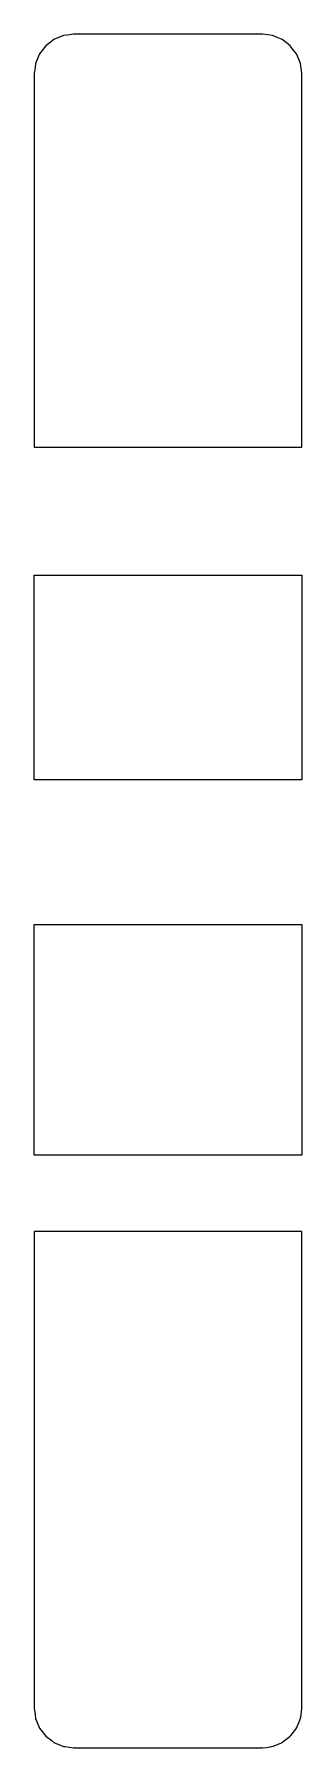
# Model space of a CAD drawing. Header units: metres. Extents: x 2.4 to 16, y -16 to 71.
import ezdxf

# ---------------------------------------------------------------- set-up
doc = ezdxf.new("R2010")
doc.units = ezdxf.units.M

msp = doc.modelspace()

# ---------------------------------------------------------------- linework, layer by layer
for p, q in [((3.235, 70.605), (2.986, 70.414)), ((3.4, 70.732), (3.235, 70.605)), ((3.69, 70.852), (3.4, 70.732)), ((3.882, 70.932), (3.69, 70.852)), ((4.089, 70.959), (3.882, 70.932)), ((4.4, 71), (4.089, 70.959)), ((10.414, 71), (4.4, 71)), ((13.301, 71), (10.414, 71)), ((14, 71), (13.301, 71)), ((14.254, 70.967), (14, 71)), ((14.518, 70.932), (14.254, 70.967)), ((14.755, 70.834), (14.518, 70.932)), ((15, 70.732), (14.755, 70.834)), ((15.203, 70.576), (15, 70.732)), ((15.414, 70.414), (15.203, 70.576)), ((2.588, 69.808), (2.468, 69.518)), ((2.668, 70), (2.588, 69.808)), ((2.859, 70.249), (2.668, 70)), ((2.986, 70.414), (2.859, 70.249)), ((15.57, 70.211), (15.414, 70.414)), ((15.732, 70), (15.57, 70.211)), ((15.83, 69.763), (15.732, 70)), ((15.932, 69.518), (15.83, 69.763)), ((2.441, 69.311), (2.4, 69)), ((2.4, 69), (2.4, 66.039)), ((2.468, 69.518), (2.441, 69.311)), ((15.967, 69.254), (15.932, 69.518)), ((16, 69), (15.967, 69.254)), ((16, 66.407), (16, 69)), ((16, 65.974), (16, 66.407)), ((2.4, 66.039), (2.4, 65.787)), ((2.4, 65.787), (2.4, 65.504)), ((2.4, 65.504), (2.4, 65.214)), ((16, 65.511), (16, 65.974)), ((16, 65.061), (16, 65.511)), ((2.4, 65.214), (2.4, 51.648)), ((16, 51.848), (16, 65.061)), ((2.4, 51.648), (2.4, 51.608)), ((2.4, 51.608), (2.4, 51.557)), ((2.4, 51.557), (2.4, 51.504)), ((2.4, 51.504), (2.4, 51.454)), ((2.4, 51.454), (2.4, 51.411)), ((2.4, 51.411), (2.4, 51.007)), ((16, 51.757), (16, 51.848)), ((16, 51.848), (16, 51.848)), ((16, 51.649), (16, 51.757)), ((16, 50.041), (16, 51.649)), ((2.4, 51.007), (2.4, 50.041)), ((2.4, 50.041), (12.628, 50.041)), ((12.628, 50.041), (16, 50.041)), ((2.4, 42.357), (2.4, 43.528)), ((2.4, 43.528), (5.772, 43.528)), ((5.772, 43.528), (16, 43.528)), ((16, 43.528), (16, 41.381)), ((16, 43.528), (16, 43.528)), ((2.4, 41.381), (2.4, 42.357)), ((2.4, 38.083), (2.4, 41.381)), ((16, 41.381), (16, 37.087)), ((2.4, 34.453), (2.4, 38.083)), ((16, 37.087), (16, 34.453)), ((2.4, 33.854), (2.4, 34.453)), ((16, 34.453), (16, 33.136)), ((2.4, 33.136), (2.4, 33.854)), ((4.468, 33.136), (2.4, 33.136)), ((16, 33.136), (4.468, 33.136)), ((2.4, 25.207), (2.4, 25.793)), ((2.4, 25.793), (13.932, 25.793)), ((13.932, 25.793), (16, 25.793)), ((16, 25.793), (16, 24.475)), ((16, 25.793), (16, 25.793)), ((2.4, 24.475), (2.4, 25.207)), ((2.4, 21.109), (2.4, 24.475)), ((16, 24.475), (16, 18.864)), ((2.4, 18.864), (2.4, 21.109)), ((2.4, 16.691), (2.4, 18.864)), ((16, 18.864), (16, 14.083)), ((2.4, 14.083), (2.4, 16.691)), ((9.908, 14.083), (2.4, 14.083)), ((16, 14.083), (9.908, 14.083)), ((8.492, 10.204), (2.4, 10.204)), ((2.4, 10.204), (2.4, 8.053)), ((16, 10.204), (8.492, 10.204)), ((16, 7.681), (16, 10.204)), ((2.4, 8.053), (2.4, 7.446)), ((2.4, 7.446), (2.4, 7.415)), ((2.4, 7.415), (2.4, 0.856)), ((16, 4.322), (16, 7.681)), ((16, -6.724), (16, 4.322)), ((2.4, 0.856), (2.4, 0.461)), ((2.4, 0.461), (2.4, 0.096)), ((2.4, 0.096), (2.4, -0.205)), ((2.4, -0.205), (2.4, -6.275)), ((2.4, -6.275), (2.4, -6.73)), ((2.4, -6.73), (2.4, -6.89)), ((2.4, -6.89), (2.4, -13.974)), ((16, -7.356), (16, -6.724)), ((16, -8.048), (16, -7.356)), ((16, -8.742), (16, -8.048)), ((16, -8.816), (16, -8.742)), ((16, -8.887), (16, -8.816)), ((16, -8.816), (16, -8.816)), ((16, -9.542), (16, -8.887)), ((16, -9.613), (16, -9.542)), ((16, -10.192), (16, -9.613)), ((16, -10.666), (16, -10.192)), ((16, -14), (16, -10.666)), ((2.4, -13.974), (2.4, -14)), ((2.4, -14), (2.406, -14.098)), ((2.406, -14.098), (2.442, -14.319)), ((2.442, -14.319), (2.468, -14.518)), ((2.468, -14.518), (2.515, -14.631)), ((2.515, -14.631), (2.668, -15)), ((15.745, -14.977), (15.9, -14.602)), ((15.9, -14.602), (15.935, -14.506)), ((15.935, -14.506), (15.944, -14.452)), ((15.944, -14.452), (15.967, -14.332)), ((15.967, -14.332), (15.99, -14.156)), ((15.99, -14.156), (16, -14)), ((2.668, -15), (2.742, -15.097)), ((2.742, -15.097), (2.986, -15.414)), ((2.986, -15.414), (3.304, -15.658)), ((3.304, -15.658), (3.401, -15.733)), ((15.062, -15.688), (15.39, -15.436)), ((15.39, -15.436), (15.447, -15.378)), ((15.447, -15.378), (15.695, -15.054)), ((15.695, -15.054), (15.745, -14.977)), ((3.401, -15.733), (3.77, -15.885)), ((3.77, -15.885), (3.882, -15.932)), ((3.882, -15.932), (3.95, -15.941)), ((3.95, -15.941), (4.184, -15.979)), ((4.184, -15.979), (4.4, -16)), ((4.4, -16), (10.086, -16)), ((10.086, -16), (14, -16)), ((14, -16), (14.199, -15.983)), ((14.199, -15.983), (14.482, -15.939)), ((14.482, -15.939), (14.548, -15.923)), ((14.548, -15.923), (14.934, -15.763)), ((14.934, -15.763), (14.999, -15.733)), ((14.999, -15.733), (15.062, -15.688))]:
    msp.add_line(p, q)

doc.saveas('drawing.dxf')
